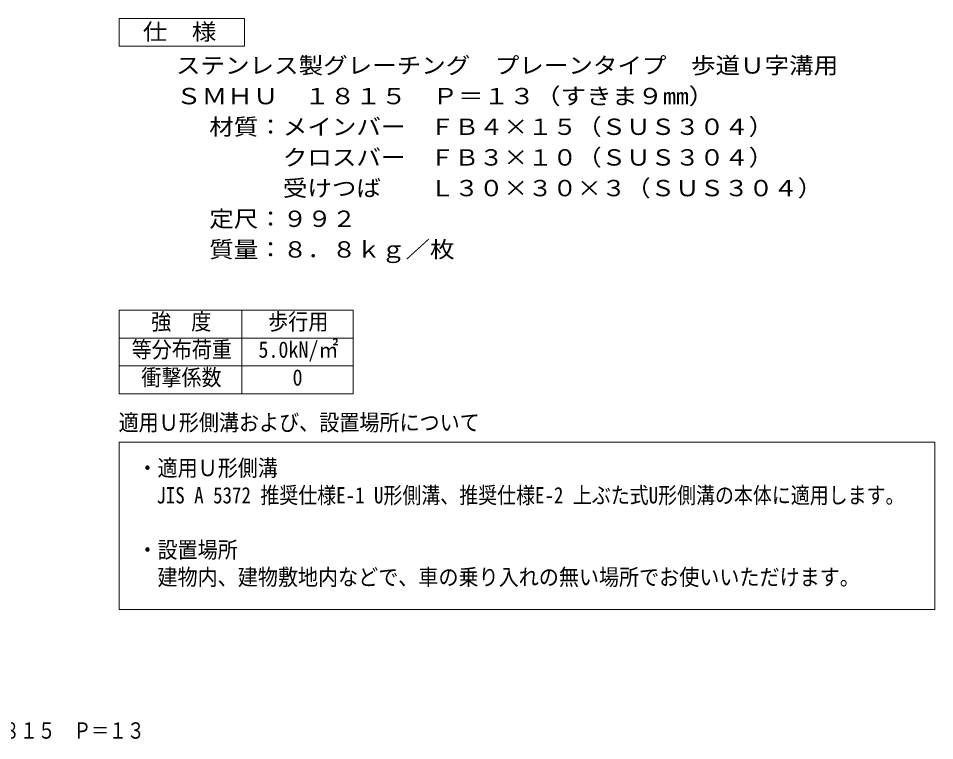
# Model space of a CAD drawing. Units: millimetres on the paper, enlarged 10 times, with parts at other scales. Extents: x -1421 to 1867, y -1362 to 1310.
# Drawn here: x 223 to 1867, y -1362 to -67 of the extents above; entities that cross this region are included whole.
import ezdxf
from ezdxf.enums import TextEntityAlignment as Align

# ---------------------------------------------------------------- set-up
doc = ezdxf.new("R2010")
doc.units = ezdxf.units.MM
doc.header["$LTSCALE"] = 10
doc.layers.add('A-4', color=2, linetype='Continuous', lineweight=9)
doc.layers.add('A-5', color=7, linetype='Continuous', lineweight=9)
doc.layers.add('F-5_F-5ﾚｲﾔ', color=2, linetype='Continuous')
doc.styles.add('ＭＳ ゴシック', font='')
doc.styles.get('ＭＳ ゴシック').set_extended_font_data('MS Gothic')

msp = doc.modelspace()

# ---------------------------------------------------------------- linework, layer by layer
at = {"layer": 'A-4'}
for p, q in [((403.98, -590.11), (823.98, -590.11)), ((403.98, -590.11), (403.98, -740.11)), ((623.98, -590.11), (623.98, -740.11)), ((823.98, -590.11), (823.98, -740.11)), ((403.98, -640.11), (823.98, -640.11)), ((403.98, -690.11), (823.98, -690.11)), ((403.98, -740.11), (823.98, -740.11)), ((403.98, -1126.72), (403.98, -827.05))]:
    msp.add_line(p, q, dxfattribs=at)
msp.add_lwpolyline([(403.98, -827.05), (1867.42, -827.05), (1867.42, -1126.72), (403.98, -1126.72)], dxfattribs=at)
at = {"layer": 'A-5'}
msp.add_lwpolyline([(403.98, -116.67), (403.98, -66.67), (628.98, -66.67), (628.98, -116.67)], close=True, dxfattribs=at)

# ---------------------------------------------------------------- texts
at = {"layer": 'A-5', "color": 2, "style": 'ＭＳ ゴシック'}
for s, width, p in [('仕\u3000様', 1.1, (446.52, -114.23)), ('ステンレス製グレーチング\u3000プレーンタイプ\u3000歩道Ｕ字溝用', 1.1, (506.07, -174.59)), ('ＳＭＨＵ\u3000１８１５\u3000Ｐ＝１３（すきま９mm）', 1.15, (506.07, -229.59)), ('材質：メインバー\u3000ＦＢ４×１５（ＳＵＳ３０４）', 1.1, (565.78, -284.59)), ('\u3000\u3000\u3000クロスバー\u3000ＦＢ３×１０（ＳＵＳ３０４）', 1.1, (565.78, -339.59)), ('\u3000\u3000\u3000受けつば\u3000\u3000Ｌ３０×３０×３（ＳＵＳ３０４）', 1.1, (565.78, -394.59)), ('定尺：９９２', 1.1, (565.78, -449.59)), ('質量：８．８ｋｇ／枚', 1.1, (565.78, -504.59))]:
    msp.add_text(s, height=29.33, dxfattribs=dict(at, width=width)).set_placement(p, align=Align.BOTTOM_LEFT)
at = {"layer": 'A-5', "style": 'ＭＳ ゴシック'}
for s, width, p in [('強\u3000度', 0.9, (461.48, -634.11)), ('歩行用', 0.9, (671.48, -634.11)), ('5.0kN/㎡', 0.9, (653.98, -684.11)), ('等分布荷重', 0.9, (426.48, -684.11)), ('衝撃係数', 0.9, (443.98, -734.11)), ('0', 0.9, (715.23, -734.11)), ('適用Ｕ形側溝および、設置場所について', 0.9, (403.1, -814.92)), ('・適用Ｕ形側溝', 0.9, (436.93, -896.47)), ('\u3000JIS A 5372 推奨仕様E-1 U形側溝、推奨仕様E-2 上ぶた式U形側溝の本体に適用します。', 0.85, (436.93, -945.41)), ('・設置場所', 0.9, (436.93, -1043.29)), ('\u3000建物内、建物敷地内などで、車の乗り入れの無い場所でお使いいただけます。', 0.9, (436.93, -1092.23))]:
    msp.add_text(s, height=29.33, dxfattribs=dict(at, width=width)).set_placement(p, align=Align.BOTTOM_LEFT)
at = {"layer": 'F-5_F-5ﾚｲﾔ', "style": 'ＭＳ ゴシック', "width": 0.8}
msp.add_text('ステンレス製グレーチング\u3000プレーンタイプ\u3000歩道Ｕ字溝用\u3000\u3000ＳＭＨＵ\u3000１８１５\u3000Ｐ＝１３', height=29.33, dxfattribs=at).set_placement((-926.19, -1367.38), align=Align.BOTTOM_LEFT)

doc.saveas('drawing.dxf')
